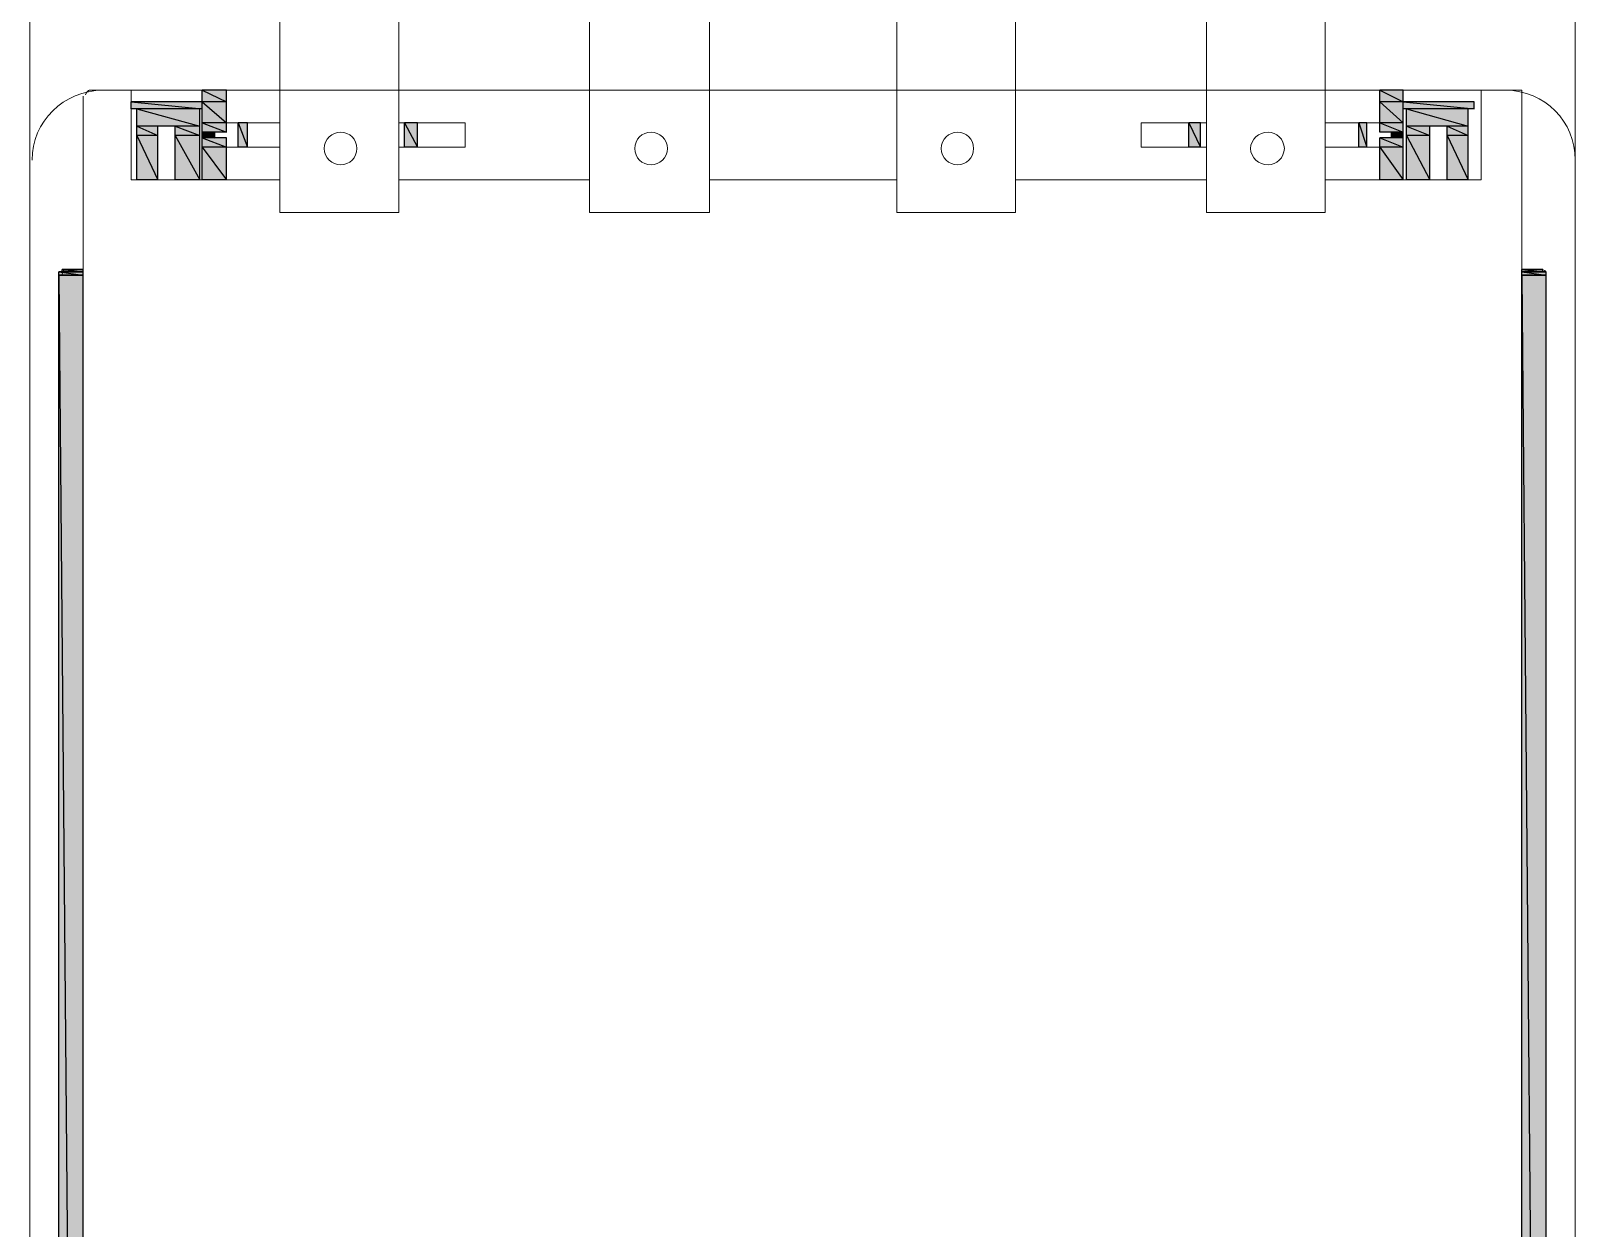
# Model space of a CAD drawing. Header units: millimetres. Extents: x 50 to 186, y -32 to 33.
# Drawn here: x 117.954 to 119.809, y -14.54 to -13.104 of the extents above; entities that cross this region are included whole.
import ezdxf

# ---------------------------------------------------------------- set-up
doc = ezdxf.new("R2010")
doc.units = ezdxf.units.MM
doc.layers.add('Prumada Eletrica', color=40, linetype='Continuous', lineweight=30)

msp = doc.modelspace()

# ---------------------------------------------------------------- hatches: boundary and pattern name
at = {"layer": 'Prumada Eletrica', "true_color": 0x000007}
h = msp.add_hatch(color=7, dxfattribs=at)
h.paths.add_polyline_path([(118.159, -13.1888), (118.0738, -13.1888), (118.159, -13.1972)])
h.paths.add_polyline_path([(118.0738, -13.1888), (118.159, -13.1972), (118.0738, -13.1972)])
h = msp.add_hatch(color=7, dxfattribs=at)
h.paths.add_polyline_path([(118.1883, -13.1748), (118.159, -13.1748), (118.1883, -13.1888)])
h.paths.add_polyline_path([(118.159, -13.1748), (118.1883, -13.1888), (118.159, -13.1888)])
h = msp.add_hatch(color=7, dxfattribs=at)
h.paths.add_polyline_path([(118.1883, -13.1888), (118.159, -13.1888), (118.1883, -13.214)])
h.paths.add_polyline_path([(118.159, -13.1888), (118.1883, -13.214), (118.159, -13.214)])
h = msp.add_hatch(color=7, dxfattribs=at)
h.paths.add_polyline_path([(119.6004, -13.1748), (119.5725, -13.1748), (119.6004, -13.1888)])
h.paths.add_polyline_path([(119.5725, -13.1748), (119.6004, -13.1888), (119.5725, -13.1888)])
h = msp.add_hatch(color=7, dxfattribs=at)
h.paths.add_polyline_path([(119.6004, -13.1888), (119.5725, -13.1888), (119.6004, -13.214)])
h.paths.add_polyline_path([(119.5725, -13.1888), (119.6004, -13.214), (119.5725, -13.214)])
h = msp.add_hatch(color=7, dxfattribs=at)
h.paths.add_polyline_path([(119.6856, -13.1888), (119.6004, -13.1888), (119.6856, -13.1972)])
h.paths.add_polyline_path([(119.6004, -13.1888), (119.6856, -13.1972), (119.6004, -13.1972)])
h = msp.add_hatch(color=7, dxfattribs=at)
h.paths.add_polyline_path([(118.1562, -13.1972), (118.0807, -13.1972), (118.1562, -13.2181)])
h.paths.add_polyline_path([(118.0807, -13.1972), (118.1562, -13.2181), (118.0807, -13.2181)])
h = msp.add_hatch(color=7, dxfattribs=at)
h.paths.add_polyline_path([(119.6786, -13.1972), (119.6046, -13.1972), (119.6786, -13.2181)])
h.paths.add_polyline_path([(119.6046, -13.1972), (119.6786, -13.2181), (119.6046, -13.2181)])
h = msp.add_hatch(color=7, dxfattribs=at)
h.paths.add_polyline_path([(118.1059, -13.2181), (118.0807, -13.2181), (118.1059, -13.2293)])
h.paths.add_polyline_path([(118.0807, -13.2181), (118.1059, -13.2293), (118.0807, -13.2293)])
h = msp.add_hatch(color=7, dxfattribs=at)
h.paths.add_polyline_path([(118.1059, -13.2293), (118.0807, -13.2293), (118.1059, -13.2824)])
h.paths.add_polyline_path([(118.0807, -13.2293), (118.1059, -13.2824), (118.0807, -13.2824)])
h = msp.add_hatch(color=7, dxfattribs=at)
h.paths.add_polyline_path([(118.1562, -13.2181), (118.1268, -13.2181), (118.1562, -13.2293)])
h.paths.add_polyline_path([(118.1268, -13.2181), (118.1562, -13.2293), (118.1268, -13.2293)])
h = msp.add_hatch(color=7, dxfattribs=at)
h.paths.add_polyline_path([(118.1562, -13.2293), (118.1268, -13.2293), (118.1562, -13.2824)])
h.paths.add_polyline_path([(118.1268, -13.2293), (118.1562, -13.2824), (118.1268, -13.2824)])
h = msp.add_hatch(color=7, dxfattribs=at)
h.paths.add_polyline_path([(118.1883, -13.214), (118.159, -13.214), (118.1883, -13.2251)])
h.paths.add_polyline_path([(118.159, -13.214), (118.1883, -13.2251), (118.159, -13.2251)])
h = msp.add_hatch(color=7, dxfattribs=at)
h.paths.add_polyline_path([(118.1743, -13.2251), (118.159, -13.2251), (118.1743, -13.2321)])
h.paths.add_polyline_path([(118.159, -13.2251), (118.1743, -13.2321), (118.159, -13.2321)])
h = msp.add_hatch(color=7, dxfattribs=at)
h.paths.add_polyline_path([(118.2134, -13.214), (118.2023, -13.214), (118.2134, -13.2433)])
h.paths.add_polyline_path([(118.2023, -13.214), (118.2134, -13.2433), (118.2023, -13.2433)])
h = msp.add_hatch(color=7, dxfattribs=at)
h.paths.add_polyline_path([(118.4174, -13.214), (118.402, -13.214), (118.4174, -13.2433)])
h.paths.add_polyline_path([(118.402, -13.214), (118.4174, -13.2433), (118.402, -13.2433)])
h = msp.add_hatch(color=7, dxfattribs=at)
h.paths.add_polyline_path([(119.3574, -13.214), (119.3434, -13.214), (119.3574, -13.2433)])
h.paths.add_polyline_path([(119.3434, -13.214), (119.3574, -13.2433), (119.3434, -13.2433)])
h = msp.add_hatch(color=7, dxfattribs=at)
h.paths.add_polyline_path([(119.5571, -13.214), (119.5473, -13.214), (119.5571, -13.2433)])
h.paths.add_polyline_path([(119.5473, -13.214), (119.5571, -13.2433), (119.5473, -13.2433)])
h = msp.add_hatch(color=7, dxfattribs=at)
h.paths.add_polyline_path([(119.6004, -13.214), (119.5725, -13.214), (119.6004, -13.2251)])
h.paths.add_polyline_path([(119.5725, -13.214), (119.6004, -13.2251), (119.5725, -13.2251)])
h = msp.add_hatch(color=7, dxfattribs=at)
h.paths.add_polyline_path([(119.6004, -13.2251), (119.5864, -13.2251), (119.6004, -13.2321)])
h.paths.add_polyline_path([(119.5864, -13.2251), (119.6004, -13.2321), (119.5864, -13.2321)])
h = msp.add_hatch(color=7, dxfattribs=at)
h.paths.add_polyline_path([(119.6325, -13.2181), (119.6046, -13.2181), (119.6325, -13.2293)])
h.paths.add_polyline_path([(119.6046, -13.2181), (119.6325, -13.2293), (119.6046, -13.2293)])
h = msp.add_hatch(color=7, dxfattribs=at)
h.paths.add_polyline_path([(119.6325, -13.2293), (119.6046, -13.2293), (119.6325, -13.2824)])
h.paths.add_polyline_path([(119.6046, -13.2293), (119.6325, -13.2824), (119.6046, -13.2824)])
h = msp.add_hatch(color=7, dxfattribs=at)
h.paths.add_polyline_path([(119.6786, -13.2181), (119.6535, -13.2181), (119.6786, -13.2293)])
h.paths.add_polyline_path([(119.6535, -13.2181), (119.6786, -13.2293), (119.6535, -13.2293)])
h = msp.add_hatch(color=7, dxfattribs=at)
h.paths.add_polyline_path([(119.6786, -13.2293), (119.6535, -13.2293), (119.6786, -13.2824)])
h.paths.add_polyline_path([(119.6535, -13.2293), (119.6786, -13.2824), (119.6535, -13.2824)])
h = msp.add_hatch(color=7, dxfattribs=at)
h.paths.add_polyline_path([(118.1883, -13.2321), (118.159, -13.2321), (118.1883, -13.2433)])
h.paths.add_polyline_path([(118.159, -13.2321), (118.1883, -13.2433), (118.159, -13.2433)])
h = msp.add_hatch(color=7, dxfattribs=at)
h.paths.add_polyline_path([(118.1883, -13.2433), (118.159, -13.2433), (118.1883, -13.2824)])
h.paths.add_polyline_path([(118.159, -13.2433), (118.1883, -13.2824), (118.159, -13.2824)])
h = msp.add_hatch(color=7, dxfattribs=at)
h.paths.add_polyline_path([(119.6004, -13.2321), (119.5725, -13.2321), (119.6004, -13.2433)])
h.paths.add_polyline_path([(119.5725, -13.2321), (119.6004, -13.2433), (119.5725, -13.2433)])
h = msp.add_hatch(color=7, dxfattribs=at)
h.paths.add_polyline_path([(119.6004, -13.2433), (119.5725, -13.2433), (119.6004, -13.2824)])
h.paths.add_polyline_path([(119.5725, -13.2433), (119.6004, -13.2824), (119.5725, -13.2824)])
h = msp.add_hatch(color=7, dxfattribs=at)
h.paths.add_polyline_path([(118.0165, -13.3927), (117.9872, -13.3927), (118.0165, -13.3969)])
h.paths.add_polyline_path([(117.9872, -13.3927), (118.0165, -13.3969), (117.9872, -13.3969)])
h.paths.add_polyline_path([(118.0165, -13.3969), (117.9872, -13.3969)])
h.paths.add_polyline_path([(117.9872, -13.3969), (118.0165, -13.3969)])
h = msp.add_hatch(color=7, dxfattribs=at)
h.paths.add_polyline_path([(118.0165, -13.3969), (117.9872, -13.3969), (118.0165, -16.7394)])
h.paths.add_polyline_path([(117.9872, -13.3969), (118.0165, -16.7394), (117.9872, -16.7394)])
h = msp.add_hatch(color=7, dxfattribs=at)
h.paths.add_polyline_path([(117.9913, -13.3899), (117.9955, -13.3899), (118.0165, -13.3899)])
h.paths.add_polyline_path([(117.9955, -13.3899), (118.0165, -13.3899)])
h.paths.add_polyline_path([(118.0165, -13.3899), (117.9955, -13.3899)])
h.paths.add_polyline_path([(118.0165, -13.3899), (117.9955, -13.3899)])
h.paths.add_polyline_path([(117.9955, -13.3899), (118.0165, -13.3899)])
h.paths.add_polyline_path([(118.0165, -13.3899), (117.9955, -13.3899)])
h = msp.add_hatch(color=7, dxfattribs=at)
h.paths.add_polyline_path([(118.0165, -13.3899), (117.9913, -13.3899), (118.0165, -13.3927)])
h.paths.add_polyline_path([(117.9913, -13.3899), (118.0165, -13.3927), (117.9913, -13.3927)])
h.paths.add_polyline_path([(118.0165, -13.3927), (117.9913, -13.3927)])
h.paths.add_polyline_path([(117.9913, -13.3927), (118.0165, -13.3927)])
h = msp.add_hatch(color=7, dxfattribs=at)
h.paths.add_polyline_path([(119.768, -13.3899), (119.7429, -13.3899)])
h.paths.add_polyline_path([(119.7429, -13.3899), (119.768, -13.3899)])
h.paths.add_polyline_path([(119.768, -13.3899), (119.7429, -13.3899)])
h.paths.add_polyline_path([(119.768, -13.3899), (119.7429, -13.3899), (119.7652, -13.3899)])
h = msp.add_hatch(color=7, dxfattribs=at)
h.paths.add_polyline_path([(119.768, -13.3899), (119.7429, -13.3899), (119.768, -13.3927)])
h.paths.add_polyline_path([(119.7429, -13.3899), (119.768, -13.3927), (119.7429, -13.3927)])
h.paths.add_polyline_path([(119.768, -13.3927), (119.7429, -13.3927)])
h.paths.add_polyline_path([(119.7429, -13.3927), (119.768, -13.3927)])
h = msp.add_hatch(color=7, dxfattribs=at)
h.paths.add_polyline_path([(119.7722, -13.3927), (119.7429, -13.3927)])
h.paths.add_polyline_path([(119.7722, -13.3927), (119.7429, -13.3927), (119.768, -13.3927)])
h = msp.add_hatch(color=7, dxfattribs=at)
h.paths.add_polyline_path([(119.7722, -13.3927), (119.7429, -13.3927), (119.7722, -13.3969)])
h.paths.add_polyline_path([(119.7429, -13.3927), (119.7722, -13.3969), (119.7429, -13.3969)])
h.paths.add_polyline_path([(119.7722, -13.3969), (119.7429, -13.3969)])
h.paths.add_polyline_path([(119.7429, -13.3969), (119.7722, -13.3969)])
h = msp.add_hatch(color=7, dxfattribs=at)
h.paths.add_polyline_path([(119.7722, -13.3969), (119.7429, -13.3969), (119.7722, -16.7394)])
h.paths.add_polyline_path([(119.7429, -13.3969), (119.7722, -16.7394), (119.7429, -16.7394)])

# ---------------------------------------------------------------- linework, layer by layer
at = {"layer": 'Prumada Eletrica', "color": 7, "linetype": 'Continuous', "lineweight": 20, "true_color": 0x000007}
for points in [[(118.395, -13.3215), (118.395, -8.6871), (118.2525, -8.6871), (118.2525, -13.3215)], [(118.7679, -13.3215), (118.7679, -8.6871), (118.6241, -8.6871), (118.6241, -13.3215)], [(119.1353, -13.3215), (119.1353, -8.6871), (118.9928, -8.6871), (118.9928, -13.3215)], [(119.5068, -13.3215), (119.5068, -8.6871), (119.3644, -8.6871), (119.3644, -13.3215)], [(117.9522, -13.0324), (119.8071, -13.0324), (119.8071, -16.7394), (117.9522, -16.7394)], [(119.8071, -13.0324), (121.6606, -13.0324), (121.6606, -16.7394), (119.8071, -16.7394)]]:
    msp.add_lwpolyline(points, close=True, dxfattribs=at)
for points in [[(118.0235, -13.1748), (119.7429, -13.1748), (119.7429, -16.7394), (118.0165, -16.7394), (118.0151, -16.7394), (117.9522, -16.7394)], [(118.0165, -16.7394), (118.0165, -13.1818), (118.0165, -13.1818)], [(118.0374, -13.1748), (119.7219, -13.1748), (119.7219, -13.1748)], [(118.1883, -13.1748), (118.0738, -13.1748), (118.0738, -13.2824)], [(118.159, -13.1888), (118.0738, -13.1888), (118.0738, -13.1888)], [(118.0738, -13.1888), (118.0738, -13.1972), (118.0738, -13.1972)], [(118.1883, -13.1748), (118.159, -13.1748), (118.159, -13.2824)], [(118.159, -13.1748), (118.159, -13.1888), (118.159, -13.1888)], [(118.1883, -13.1748), (118.1883, -13.214), (118.1883, -13.214)], [(119.6004, -13.1888), (119.6856, -13.1888), (119.6856, -13.1888)], [(119.6856, -13.1888), (119.6856, -13.1972), (119.6856, -13.1972)], [(119.694, -13.1748), (119.694, -13.2824), (119.694, -13.2824)], [(118.0738, -13.1972), (118.0807, -13.1972), (118.0807, -13.1972)], [(118.0807, -13.1972), (118.0807, -13.2824), (118.0807, -13.2824)], [(118.1562, -13.2824), (118.1562, -13.1972), (118.159, -13.1972)], [(119.6046, -13.2824), (119.6046, -13.1972), (119.6004, -13.1972)], [(119.6786, -13.1972), (119.6786, -13.2824), (119.6786, -13.2824)], [(119.6856, -13.1972), (119.6786, -13.1972), (119.6786, -13.1972)], [(118.1059, -13.2824), (118.1059, -13.2181), (118.1059, -13.2181)], [(118.1059, -13.2181), (118.1268, -13.2181), (118.1268, -13.2181)], [(118.1268, -13.2181), (118.1268, -13.2824), (118.1268, -13.2824)], [(118.1883, -13.2433), (118.1883, -13.2321), (118.1743, -13.2321), (118.1743, -13.2251), (118.1883, -13.2251), (118.1883, -13.214), (118.2023, -13.214), (118.2023, -13.2433), (118.2134, -13.2433), (118.2134, -13.214)], [(118.1883, -13.214), (118.2525, -13.214), (118.2525, -13.214)], [(118.395, -13.214), (118.4746, -13.214), (118.4746, -13.2433), (118.395, -13.2433)], [(118.395, -13.214), (118.402, -13.214), (118.402, -13.2433), (118.4174, -13.2433), (118.4174, -13.214)], [(119.3644, -13.214), (119.2861, -13.214), (119.2861, -13.2433), (119.3644, -13.2433)], [(119.3644, -13.214), (119.3574, -13.214), (119.3574, -13.2433), (119.3434, -13.2433), (119.3434, -13.214)], [(119.5725, -13.214), (119.5068, -13.214), (119.5068, -13.214)], [(119.5725, -13.2433), (119.5725, -13.2321), (119.5864, -13.2321), (119.5864, -13.2251), (119.5725, -13.2251), (119.5725, -13.214), (119.5571, -13.214), (119.5571, -13.2433), (119.5473, -13.2433), (119.5473, -13.214)], [(119.6325, -13.2181), (119.6325, -13.2824), (119.6325, -13.2824)], [(119.6535, -13.2181), (119.6325, -13.2181), (119.6325, -13.2181)], [(119.6786, -13.2824), (119.6535, -13.2824), (119.6535, -13.2181)], [(118.1883, -13.2433), (118.1883, -13.2824), (118.1883, -13.2824)], [(118.2525, -13.2433), (118.1883, -13.2433), (118.1883, -13.2433)], [(119.5068, -13.2433), (119.5725, -13.2433), (119.5725, -13.2433)], [(119.5725, -13.2433), (119.5725, -13.2824), (119.5725, -13.2824)], [(119.8071, -13.2614), (119.8071, -16.7394), (117.9522, -16.7394), (117.9522, -13.2614)], [(121.6606, -13.2614), (121.6606, -16.7394), (119.8071, -16.7394), (119.8071, -13.2614)], [(118.2525, -13.2824), (118.0738, -13.2824), (118.0738, -13.2824)], [(118.0807, -13.2824), (118.1059, -13.2824), (118.1059, -13.2824)], [(118.1268, -13.2824), (118.1562, -13.2824), (118.1562, -13.2824)], [(118.6241, -13.2824), (118.395, -13.2824), (118.395, -13.2824)], [(118.9928, -13.2824), (118.7679, -13.2824), (118.7679, -13.2824)], [(119.3644, -13.2824), (119.1353, -13.2824), (119.1353, -13.2824)], [(119.694, -13.2824), (119.5068, -13.2824), (119.5068, -13.2824)], [(119.6325, -13.2824), (119.6046, -13.2824), (119.6046, -13.2824)], [(117.9872, -13.3969), (117.9872, -16.7394), (118.0165, -16.7394), (117.9732, -16.7394)], [(117.9955, -13.3899), (118.0165, -13.3899), (118.0165, -13.3899)], [(119.7652, -13.3899), (119.7429, -13.3899), (119.7429, -13.3899)], [(119.7429, -16.7394), (119.7722, -16.7394), (119.7722, -13.3969)]]:
    msp.add_lwpolyline(points, dxfattribs=at)
at = {"layer": 'Prumada Eletrica', "color": 7, "linetype": 'Continuous', "lineweight": -2, "true_color": 0x000007}
for points in [[(118.159, -13.1888), (118.0738, -13.1888), (118.159, -13.1972)], [(118.0738, -13.1888), (118.159, -13.1972), (118.0738, -13.1972)], [(118.1883, -13.1748), (118.159, -13.1748), (118.1883, -13.1888)], [(118.159, -13.1748), (118.1883, -13.1888), (118.159, -13.1888)], [(118.1883, -13.1888), (118.159, -13.1888), (118.1883, -13.214)], [(118.159, -13.1888), (118.1883, -13.214), (118.159, -13.214)], [(119.6004, -13.1748), (119.5725, -13.1748), (119.6004, -13.1888)], [(119.5725, -13.1748), (119.6004, -13.1888), (119.5725, -13.1888)], [(119.6004, -13.1888), (119.5725, -13.1888), (119.6004, -13.214)], [(119.5725, -13.1888), (119.6004, -13.214), (119.5725, -13.214)], [(119.6856, -13.1888), (119.6004, -13.1888), (119.6856, -13.1972)], [(119.6004, -13.1888), (119.6856, -13.1972), (119.6004, -13.1972)], [(118.1562, -13.1972), (118.0807, -13.1972), (118.1562, -13.2181)], [(118.0807, -13.1972), (118.1562, -13.2181), (118.0807, -13.2181)], [(119.6786, -13.1972), (119.6046, -13.1972), (119.6786, -13.2181)], [(119.6046, -13.1972), (119.6786, -13.2181), (119.6046, -13.2181)], [(118.1059, -13.2181), (118.0807, -13.2181), (118.1059, -13.2293)], [(118.0807, -13.2181), (118.1059, -13.2293), (118.0807, -13.2293)], [(118.1059, -13.2293), (118.0807, -13.2293), (118.1059, -13.2824)], [(118.0807, -13.2293), (118.1059, -13.2824), (118.0807, -13.2824)], [(118.1562, -13.2181), (118.1268, -13.2181), (118.1562, -13.2293)], [(118.1268, -13.2181), (118.1562, -13.2293), (118.1268, -13.2293)], [(118.1562, -13.2293), (118.1268, -13.2293), (118.1562, -13.2824)], [(118.1268, -13.2293), (118.1562, -13.2824), (118.1268, -13.2824)], [(118.1883, -13.214), (118.159, -13.214), (118.1883, -13.2251)], [(118.159, -13.214), (118.1883, -13.2251), (118.159, -13.2251)], [(118.1743, -13.2251), (118.159, -13.2251), (118.1743, -13.2321)], [(118.159, -13.2251), (118.1743, -13.2321), (118.159, -13.2321)], [(118.2134, -13.214), (118.2023, -13.214), (118.2134, -13.2433)], [(118.2023, -13.214), (118.2134, -13.2433), (118.2023, -13.2433)], [(118.4174, -13.214), (118.402, -13.214), (118.4174, -13.2433)], [(118.402, -13.214), (118.4174, -13.2433), (118.402, -13.2433)], [(119.3574, -13.214), (119.3434, -13.214), (119.3574, -13.2433)], [(119.3434, -13.214), (119.3574, -13.2433), (119.3434, -13.2433)], [(119.5571, -13.214), (119.5473, -13.214), (119.5571, -13.2433)], [(119.5473, -13.214), (119.5571, -13.2433), (119.5473, -13.2433)], [(119.6004, -13.214), (119.5725, -13.214), (119.6004, -13.2251)], [(119.5725, -13.214), (119.6004, -13.2251), (119.5725, -13.2251)], [(119.6004, -13.2251), (119.5864, -13.2251), (119.6004, -13.2321)], [(119.5864, -13.2251), (119.6004, -13.2321), (119.5864, -13.2321)], [(119.6325, -13.2181), (119.6046, -13.2181), (119.6325, -13.2293)], [(119.6046, -13.2181), (119.6325, -13.2293), (119.6046, -13.2293)], [(119.6325, -13.2293), (119.6046, -13.2293), (119.6325, -13.2824)], [(119.6046, -13.2293), (119.6325, -13.2824), (119.6046, -13.2824)], [(119.6786, -13.2181), (119.6535, -13.2181), (119.6786, -13.2293)], [(119.6535, -13.2181), (119.6786, -13.2293), (119.6535, -13.2293)], [(119.6786, -13.2293), (119.6535, -13.2293), (119.6786, -13.2824)], [(119.6535, -13.2293), (119.6786, -13.2824), (119.6535, -13.2824)], [(118.1883, -13.2321), (118.159, -13.2321), (118.1883, -13.2433)], [(118.159, -13.2321), (118.1883, -13.2433), (118.159, -13.2433)], [(118.1883, -13.2433), (118.159, -13.2433), (118.1883, -13.2824)], [(118.159, -13.2433), (118.1883, -13.2824), (118.159, -13.2824)], [(119.6004, -13.2321), (119.5725, -13.2321), (119.6004, -13.2433)], [(119.5725, -13.2321), (119.6004, -13.2433), (119.5725, -13.2433)], [(119.6004, -13.2433), (119.5725, -13.2433), (119.6004, -13.2824)], [(119.5725, -13.2433), (119.6004, -13.2824), (119.5725, -13.2824)], [(117.9913, -13.3927), (118.0165, -13.3927), (117.9872, -13.3927)], [(118.0165, -13.3927), (117.9872, -13.3927), (118.0165, -13.3969)], [(117.9872, -13.3927), (118.0165, -13.3969), (117.9872, -13.3969)], [(118.0165, -13.3969), (117.9872, -13.3969)], [(117.9872, -13.3969), (118.0165, -13.3969), (118.0165, -13.3969)], [(118.0165, -13.3969), (117.9872, -13.3969), (118.0165, -16.7394)], [(117.9872, -13.3969), (118.0165, -16.7394), (117.9872, -16.7394)], [(117.9913, -13.3899), (117.9955, -13.3899), (118.0165, -13.3899)], [(117.9913, -13.3899), (118.0165, -13.3899), (118.0165, -13.3899)], [(118.0165, -13.3899), (118.0165, -13.3899), (117.9913, -13.3899)], [(118.0165, -13.3899), (117.9913, -13.3899), (118.0165, -13.3927)], [(117.9913, -13.3899), (118.0165, -13.3927), (117.9913, -13.3927)], [(118.0165, -13.3927), (117.9913, -13.3927)], [(117.9913, -13.3927), (118.0165, -13.3927), (118.0165, -13.3927)], [(118.0165, -13.3927), (117.9913, -13.3927)], [(117.9955, -13.3899), (118.0165, -13.3899), (118.0165, -13.3899)], [(118.0165, -13.3899), (118.0165, -13.3899), (117.9955, -13.3899)], [(118.0165, -13.3899), (117.9955, -13.3899)], [(117.9955, -13.3899), (118.0165, -13.3899), (118.0165, -13.3899)], [(118.0165, -13.3899), (118.0165, -13.3899), (117.9955, -13.3899)], [(119.7429, -13.3899), (119.7652, -13.3899), (119.7652, -13.3899)], [(119.7652, -13.3899), (119.7652, -13.3899), (119.7429, -13.3899)], [(119.7652, -13.3899), (119.7429, -13.3899)], [(119.7429, -13.3899), (119.7652, -13.3899), (119.7652, -13.3899)], [(119.768, -13.3899), (119.7429, -13.3899)], [(119.7429, -13.3899), (119.768, -13.3899), (119.768, -13.3899)], [(119.768, -13.3899), (119.768, -13.3899), (119.7429, -13.3899)], [(119.768, -13.3899), (119.7429, -13.3899), (119.7652, -13.3899)], [(119.768, -13.3899), (119.7429, -13.3899), (119.768, -13.3927)], [(119.7429, -13.3899), (119.768, -13.3927), (119.7429, -13.3927)], [(119.768, -13.3927), (119.7429, -13.3927)], [(119.7429, -13.3927), (119.768, -13.3927), (119.768, -13.3927)], [(119.7722, -13.3927), (119.7722, -13.3927), (119.7429, -13.3927)], [(119.7722, -13.3927), (119.7429, -13.3927), (119.768, -13.3927)], [(119.7722, -13.3927), (119.7429, -13.3927), (119.7722, -13.3969)], [(119.7429, -13.3927), (119.7722, -13.3969), (119.7429, -13.3969)], [(119.7722, -13.3969), (119.7429, -13.3969)], [(119.7429, -13.3969), (119.7722, -13.3969), (119.7722, -13.3969)], [(119.7722, -13.3969), (119.7429, -13.3969), (119.7722, -16.7394)], [(119.7429, -13.3969), (119.7722, -16.7394), (119.7429, -16.7394)]]:
    msp.add_lwpolyline(points, close=True, dxfattribs=at)
at = {"layer": 'Prumada Eletrica', "color": 7, "linetype": 'Continuous', "lineweight": 20, "true_color": 0x000007}
for points in [[(118.0402, -13.1748), (117.9927, -13.1748), (117.955, -13.2126), (117.955, -13.2586)], [(118.0249, -13.1748), (118.0221, -13.1748), (118.0193, -13.1776), (118.0193, -13.1804)], [(119.8071, -13.2586), (119.8071, -13.2126), (119.7708, -13.1748), (119.7233, -13.1748)], [(117.9969, -13.3899), (117.9941, -13.3899), (117.9913, -13.3913), (117.9913, -13.3955)], [(119.7722, -13.3955), (119.7722, -13.3913), (119.7694, -13.3899), (119.7666, -13.3899)]]:
    msp.add_open_spline(points, degree=3, dxfattribs=at)
for points in [[(118.3447, -13.2447), (118.3447, -13.2335), (118.3363, -13.2251), (118.3252, -13.2251), (118.3252, -13.2251), (118.3154, -13.2251), (118.3056, -13.2335), (118.3056, -13.2447), (118.3056, -13.2447), (118.3056, -13.2559), (118.3154, -13.2642), (118.3252, -13.2642), (118.3252, -13.2642), (118.3363, -13.2642), (118.3447, -13.2559), (118.3447, -13.2447)], [(118.7177, -13.2447), (118.7177, -13.2335), (118.7079, -13.2251), (118.6981, -13.2251), (118.6981, -13.2251), (118.6869, -13.2251), (118.6785, -13.2335), (118.6785, -13.2447), (118.6785, -13.2447), (118.6785, -13.2559), (118.6869, -13.2642), (118.6981, -13.2642), (118.6981, -13.2642), (118.7079, -13.2642), (118.7177, -13.2559), (118.7177, -13.2447)], [(119.085, -13.2447), (119.085, -13.2335), (119.0766, -13.2251), (119.0655, -13.2251), (119.0655, -13.2251), (119.0557, -13.2251), (119.0459, -13.2335), (119.0459, -13.2447), (119.0459, -13.2447), (119.0459, -13.2559), (119.0557, -13.2642), (119.0655, -13.2642), (119.0655, -13.2642), (119.0766, -13.2642), (119.085, -13.2559), (119.085, -13.2447)], [(119.4579, -13.2447), (119.4579, -13.2335), (119.4482, -13.2251), (119.4384, -13.2251), (119.4384, -13.2251), (119.4272, -13.2251), (119.4174, -13.2335), (119.4174, -13.2447), (119.4174, -13.2447), (119.4174, -13.2559), (119.4272, -13.2642), (119.4384, -13.2642), (119.4384, -13.2642), (119.4482, -13.2642), (119.4579, -13.2559), (119.4579, -13.2447)]]:
    msp.add_open_spline(points, degree=3, knots=[0, 0, 0, 0, 0.0625, 0.0625, 0.0625, 0.062501, 0.125, 0.125, 0.125, 0.125001, 0.1875, 0.1875, 0.1875, 0.187501, 1, 1, 1, 1], dxfattribs=at)

doc.saveas('drawing.dxf')
